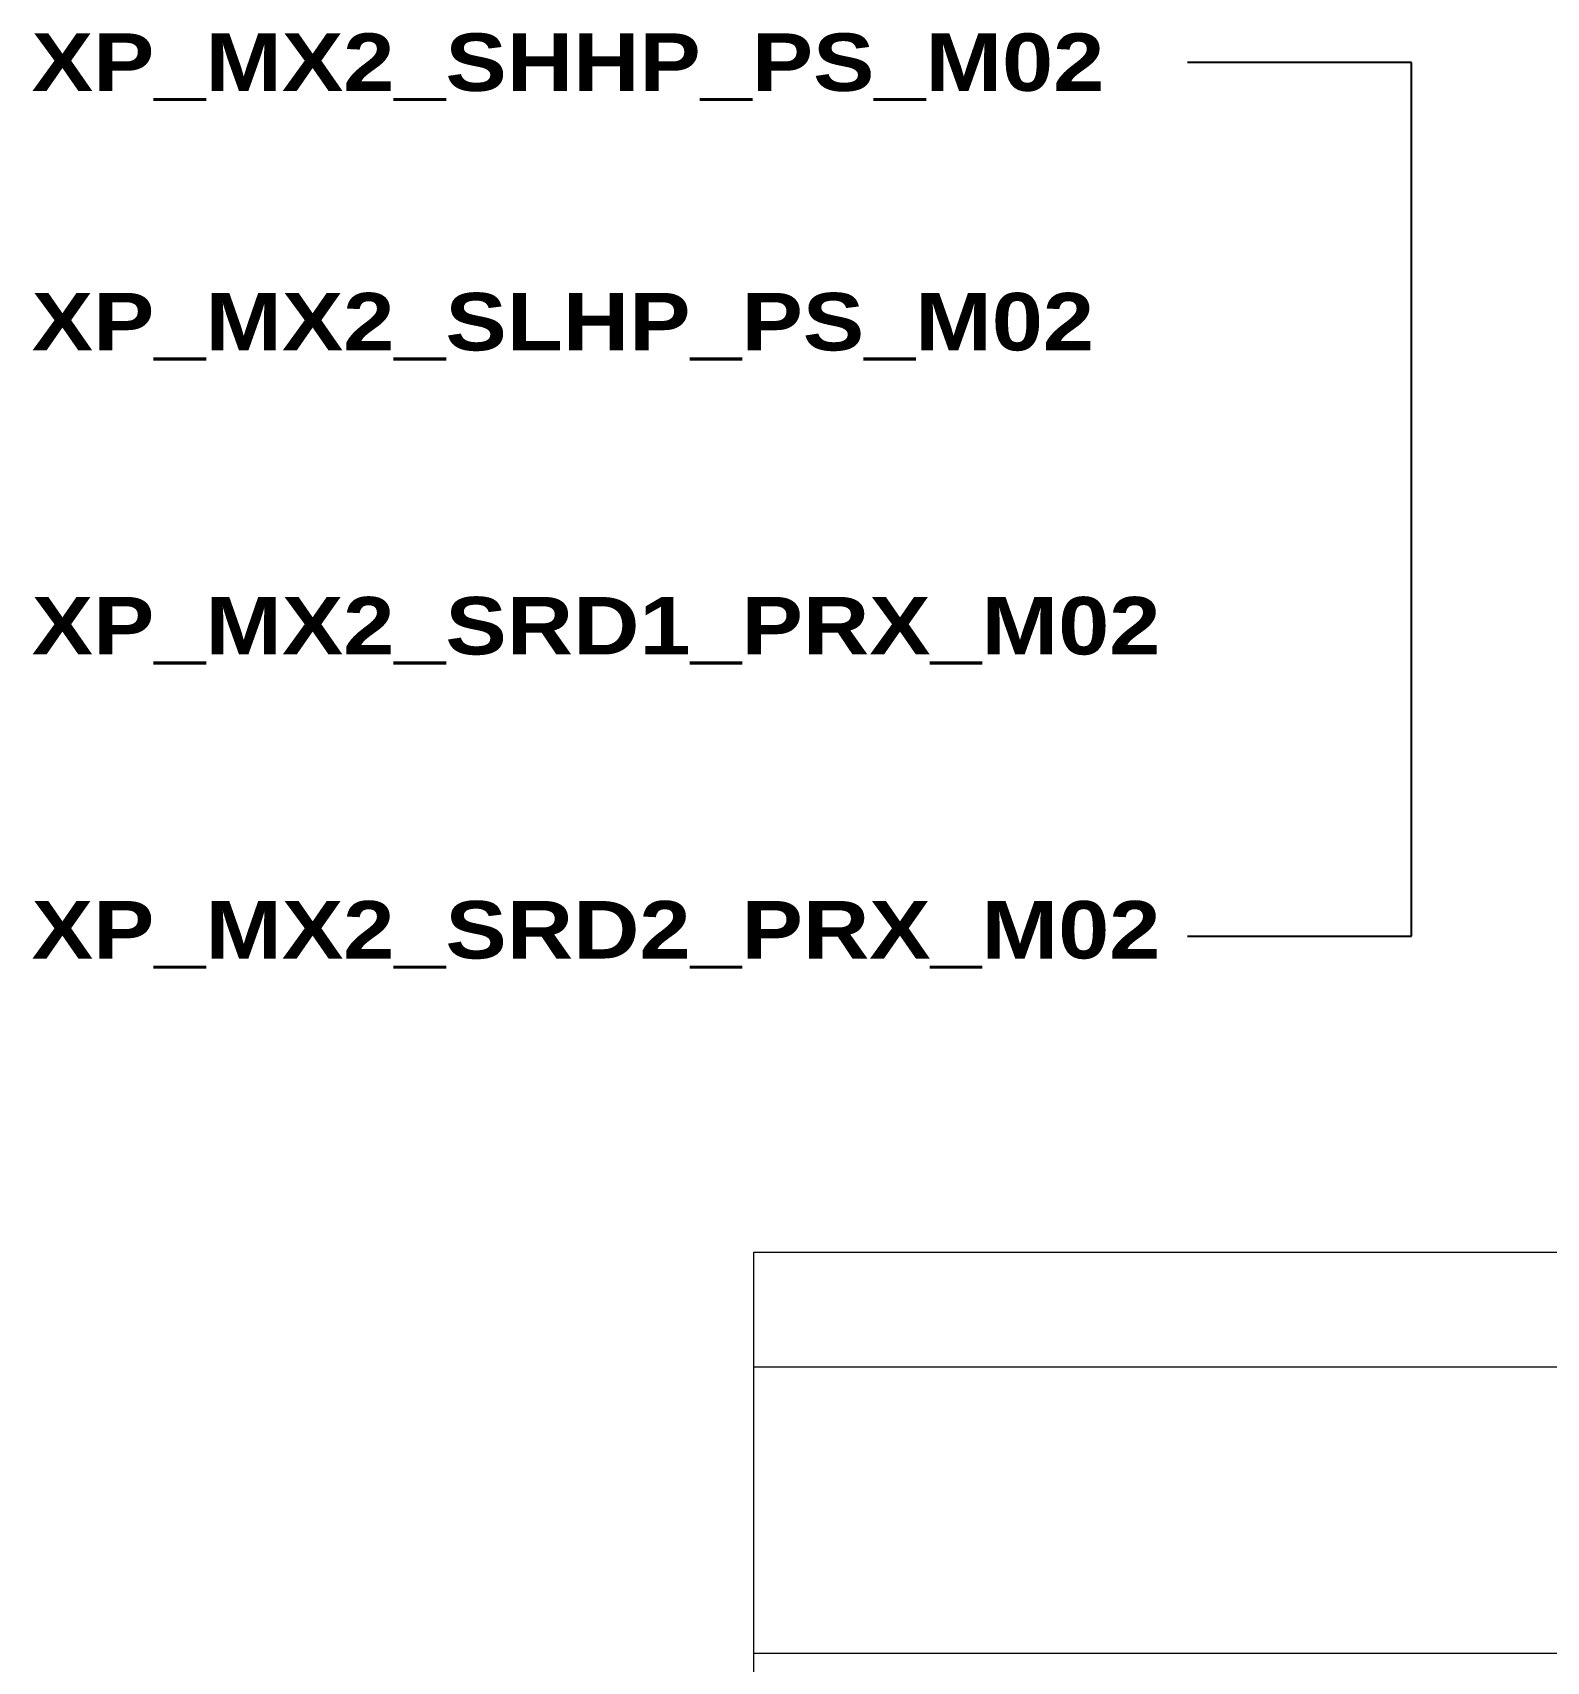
# Model space of a CAD drawing. Header units: centimetres. Extents: x -30014 to 38541, y 15960 to 46751.
# Drawn here: x 13483 to 14274, y 34748 to 35598 of the extents above; entities that cross this region are included whole.
import ezdxf
from ezdxf.enums import TextEntityAlignment as Align

# ---------------------------------------------------------------- set-up
doc = ezdxf.new("R2010")
doc.units = ezdxf.units.CM
doc.header["$MEASUREMENT"] = 0
doc.layers.add('Etiket', color=7, linetype='Continuous', lineweight=5)
doc.layers.add('Etiket-Text-List1', color=3, linetype='Continuous')
doc.layers.add('Etiket-Text-List2', color=1, linetype='Continuous')
doc.styles.add('Bold', font='ariblk.ttf', dxfattribs={"height": 25.4})
doc.styles.get("Standard").update_dxf_attribs({"font": 'arial.ttf'})

# ---------------------------------------------------------------- blocks, each defined once
blk = doc.blocks.new('A$C6CDB76E5')
at = {"lineweight": 15}
for p, q in [((-196.16, 0), (-196.16, 157.09)), ((-196.16, 157.09), (0, 157.09)), ((-196.16, 147.28), (0, 147.28)), ((-196.16, 122.76), (0, 122.76))]:
    blk.add_line(p, q, dxfattribs=at)
at = {"layer": 'Etiket-Text-List1', "lineweight": 9, "width": 0.7}
for tag, p in [('1:XXXX', (-155.99, 30.99)), ('EN', (-155.99, 23.64)), ('DD/MM/YY', (-131.28, 23.64)), ('1', (-10.35, 19.1)), ('EN', (-155.99, 16.28)), ('DD/MM/YY', (-131.28, 16.28)), ('EN', (-155.85, 8.92)), ('DD/MM/YY', (-131.28, 8.92)), ('DD/MM/YY', (-131.28, 1.57)), ('EN', (-155.7, 1.57))]:
    blk.add_attdef(tag, p, '', height=3.92, dxfattribs=at)
at = {"layer": 'Etiket-Text-List2', "lineweight": 13, "width": 0.7}
for tag, height, p in [('FOR FABRICATION', 4.9, (-94.56, 150.09)), ('CLIENT_NAME', 6.13, (-94.08, 107.67)), ('PROJECT_1', 4.9, (-94.08, 87.49)), ('PROJECT_2', 4.9, (-94.08, 79.17)), ('DRAWING_TITLE1', 6.13, (-94.08, 59.03)), ('DRAWING_TITLE2', 6.13, (-94.08, 49.9)), ('DRAWING_TITLE3', 6.13, (-94.08, 40.1)), ('LDP-X-XXX-AR-01', 6.13, (-62.01, 12.67))]:
    blk.add_attdef(tag, text='', height=height, dxfattribs=at).set_placement(p, align=Align.CENTER)

msp = doc.modelspace()

# ---------------------------------------------------------------- linework, layer by layer
at = {"color": 146, "ltscale": 50, "true_color": 0x105689}
for p, q in [((14203.29, 35582.74), (14086.29, 35582.74)), ((14203.29, 35126.83), (14203.29, 35582.74)), ((14086.29, 35126.83), (14203.29, 35126.83))]:
    msp.add_line(p, q, dxfattribs=at)
at = {"lineweight": 0, "ltscale": 50}
msp.add_line((13859.86, 34962.01), (15055.63, 34962.01), dxfattribs=at)
msp.add_line((13859.86, 34962.01), (15055.63, 34962.01), dxfattribs=at)
msp.add_line((13859.86, 34962.01), (15055.63, 34962.01), dxfattribs=at)

# ---------------------------------------------------------------- block references
at = {"layer": 'Etiket', "lineweight": 0, "xscale": 6.095870930054101, "yscale": 6.095870930054101, "zscale": 6.095870930054101}
msp.add_blockref('A$C6CDB76E5', (15055.63, 34004.4), dxfattribs=at)

# ---------------------------------------------------------------- texts
at = {"ltscale": 500, "style": 'Bold'}
for s, p in [('XP_MX2_SHHP_PS_M02', (13482.98, 35582.94)), ('XP_MX2_SLHP_PS_M02', (13482.98, 35447.52)), ('XP_MX2_SRD1_PRX_M02', (13482.98, 35288.86)), ('XP_MX2_SRD2_PRX_M02', (13482.98, 35130.2))]:
    msp.add_text(s, height=30, dxfattribs=at).set_placement(p, align=Align.MIDDLE_LEFT)

doc.saveas('drawing.dxf')
